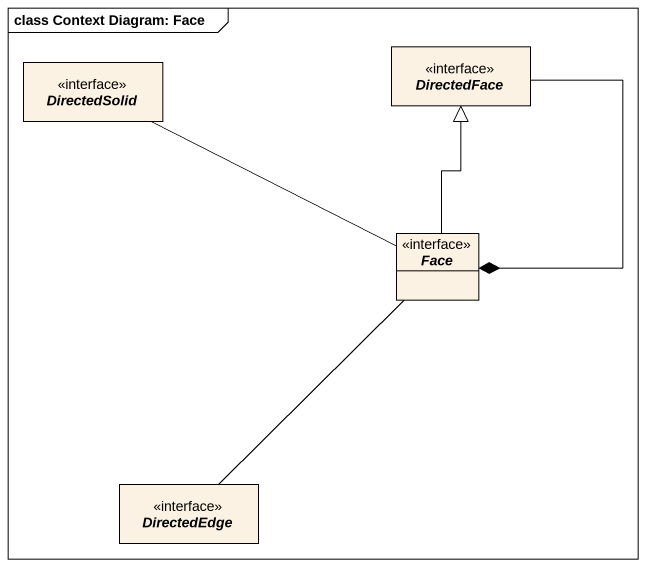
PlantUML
@startuml
mainframe class Context Diagram: Face
hide circle
hide empty members
interface DirectedSolid
interface DirectedFace
interface Face
interface DirectedEdge
DirectedFace --* Face
Face -left- DirectedSolid
Face -up-|> DirectedFace
Face -- DirectedEdge
@enduml
